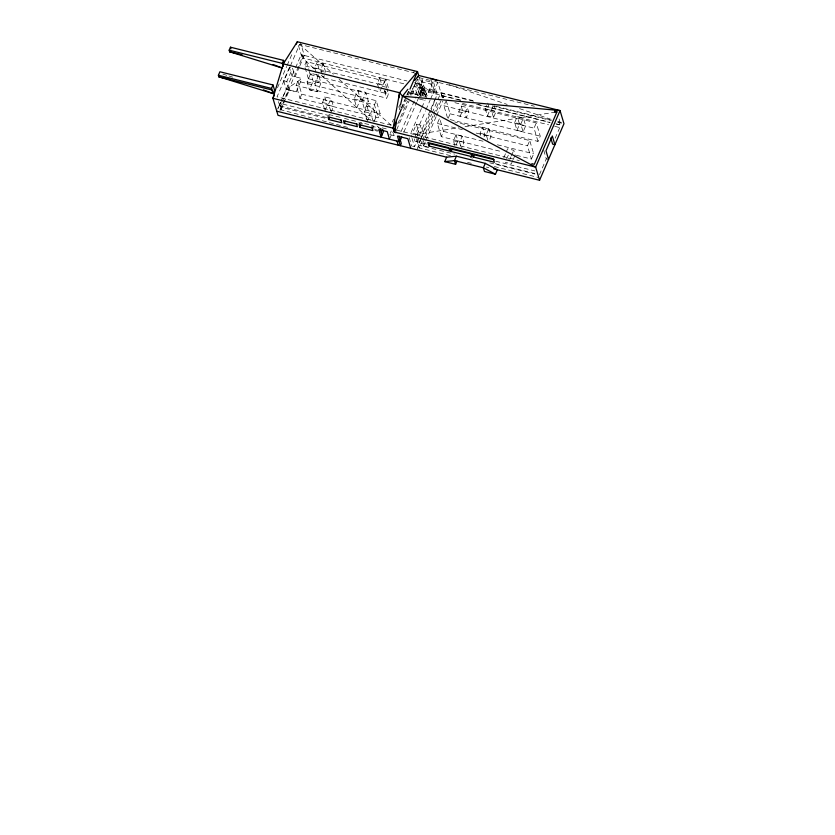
<?xml version="1.0" encoding="UTF-8"?>
<svg xmlns="http://www.w3.org/2000/svg" width="835" height="835" viewBox="0 0 835 835"><rect width="100%" height="100%" fill="white"/><g stroke="black" fill="none" stroke-linecap="round" stroke-linejoin="round"><path stroke-width="0.63" stroke-dasharray="4.17 3.13" d="M399.391 109.792L400.518 104.845M416.936 149.82L420.402 140.207M420.84 139.007L429.942 113.758M430.38 112.558L434.283 101.745M434.722 100.544L437.164 94.282L433.24 81.131L437.822 82.268L441.736 95.42L439.721 100.106M299.869 65.767L304.305 55.423L300.454 42.533M280.007 110.523L302.082 57.698L297.677 42.929M326.6 117.537L279.151 105.753L280.664 102.214L277.731 109.041M299.421 66.81L295.11 76.799L292.563 68.24L289.421 67.458L291.979 76.016L301.957 78.5L286.217 89.241L281.176 101.035L295.047 68.908M277.502 87.706L286.655 66.497M287.156 65.318L292.751 52.354M280.884 109.719L289.38 90.086L286.217 89.241L283.691 80.755L289.421 67.458M289.891 67.03L277.043 96.829L390.999 125.125L393.567 119.165M290.403 65.84L299.661 44.38L413.617 72.676L416.488 74.002M281.875 101.578L289.38 90.086L286.822 81.527L292.563 68.24M295.559 67.718L301.185 54.682L304.305 55.423M329.564 115.71L281.541 103.79L280.153 107.016L326.913 118.622M296.112 85.4L297.907 81.246L376.241 100.701L380.102 113.633L378.307 117.787L299.963 98.332L296.112 85.4L374.456 104.855L378.307 117.787M308.365 78.73L304.504 65.777L306.299 61.623L384.643 81.068L386.741 88.124M289.369 90.044L296.227 91.787L301.957 78.5M299.963 98.332L301.759 94.178L297.907 81.246M318.667 75.254L314.972 83.824L317.331 91.746L309.451 89.763L313.146 81.193L321.026 83.156L317.331 91.746L309.451 89.794L307.092 81.872L310.787 73.303L318.667 75.254L321.037 83.176L313.156 81.225L310.787 73.303M316.1 72.697L314.67 67.906L317.06 62.354L323.187 63.877L325.713 72.353M318.145 74.158L317.196 76.382L316.455 73.897M322.226 74.221L320.797 69.43L323.187 63.877M324.283 75.682L323.322 77.906L322.581 75.421M324.606 109.5L322.508 102.465L324.898 96.912L331.036 98.436L333.478 106.65M324.961 110.69L327.393 104.98L333.52 106.494L331.088 112.203M330.733 111.024L328.635 103.989L331.036 98.436M357.839 90.399L360.49 99.271L356.795 107.84L354.144 98.968L357.839 90.399L365.72 92.361L368.371 101.223L364.676 109.802L362.025 100.931L365.72 92.361M359.06 124.624L360.031 122.369L373.088 125.605L373.903 128.35M367.056 120.073L364.571 111.744L366.983 106.16L373.109 107.684L375.948 117.192M378.735 88.228L377.295 83.396L379.706 77.812L385.833 79.335L388.348 87.79L382.221 86.266L379.706 77.812M373.182 121.586L370.709 113.268L373.109 107.684M381.741 87.383L379.81 91.85L379.09 89.428M367.41 121.263L369.842 115.554M374.456 104.855L376.241 100.701M384.643 81.068L382.847 85.233L304.504 65.777M385.833 79.335L383.422 84.919L377.295 83.396M384.351 90.326L385.937 93.374L387.868 88.907M374.028 121.67L375.98 117.077M308.365 78.709L386.709 98.186L388.494 94L387.096 89.303M398.702 107.245L399.735 104.866M413.617 72.676L414.411 70.829M390.258 133.36L391.291 130.98M401.082 108.289L406.227 96.349M406.739 95.148L408.806 90.378L413.189 91.464L413.889 93.833L412.386 88.197M401.833 107.976L405.413 99.678M407.428 95.002L409.442 90.337M389.486 139.184L392.565 132.034M402.783 108.425L406.426 99.887M408.482 95.127L409.515 92.748L417.02 94.647L418.7 96.349L422.26 88.082L423.23 88.322L419.661 96.589M397.825 123.799L407.595 101.15M410.173 95.19L416.341 80.891M389.747 134.56L394.13 135.646L396.187 130.865M396.708 129.675L409.067 101.014M411.645 95.044L413.189 91.464M418.262 83.719L421.383 84.533L417.02 94.647L414.598 85.587L417.469 78.918L420.057 87.591L416.947 86.819L418.272 83.761L417.208 80.202M422.134 95.983L424.712 89.992L423.648 89.721L421.247 81.673L422.051 79.816L431.768 82.227L430.964 84.085L433.751 93.436L434.555 91.579L430.63 78.427M401.05 131.669L415.987 97.037M417.218 95.315L420.777 87.049L422.051 87.362L422.322 88.28L421.059 87.967M418.481 95.628L422.051 87.362M426.414 94.543L420.652 93.123L420.318 91.986L421.351 89.042L423.595 89.564M422.802 86.903L423.606 85.045M403.816 132.17L416.686 102.319M417.208 101.118L422.604 88.614L419.358 77.718M419.869 97.278L423.439 89.011L424.775 90.19L421.445 89.366M424.451 87.873L423.648 89.721L433.365 92.132L434.169 90.284L424.451 87.873L422.051 79.816M421.466 96.369L424.524 89.282L424.733 89.992L423.439 89.011M423.397 96.182L425.933 90.295L423.554 96.693M424.764 96.996L427.301 91.119L426.09 90.817M425.443 96.797L427.301 91.119M421.414 108.55L410.622 133.579L411.686 137.159M421.925 107.35L425.015 100.2M425.526 99.01L433.24 81.131M416.383 124.227L418.763 132.212L423.345 133.35L420.955 125.365L416.383 124.227L412.532 133.162L417.103 134.289L417.792 136.575M416.227 138.161L415.193 134.717L425.485 110.878M425.996 109.677L430.108 100.148M430.62 98.958L437.822 82.268M417.103 134.289L420.955 125.365M419.494 142.284L414.911 141.146L415.872 138.913M416.352 137.796L418.763 132.212M436.715 92.852L433.323 91.975M412.647 146.261L414.536 146.73L430.39 109.98M430.902 108.79L434.993 99.302M421.414 137.817L418.283 145.071L438.354 150.049M421.894 136.7L431.611 114.186M432.123 112.986L440.911 92.622L476.023 101.348M450.472 155.654L419.118 147.868L422.009 141.157M422.52 139.977L433.146 115.355M433.647 114.186L439.21 101.285M427.322 146.814L423.543 145.874L422.708 143.077L424.744 138.37M425.245 137.201L435.912 112.485M436.413 111.305L443.02 96.004L455.451 99.094M423.543 145.874L425.255 141.908M425.777 140.708L436.1 116.754M436.621 115.564L442.811 101.192M447.497 117.829L443.907 105.753L445.713 101.567M441.287 136.658L437.352 123.444L439.607 118.205L443.552 131.419L441.287 136.658L501.501 151.605M446.161 100.524L450.117 113.811L447.863 119.04L537.99 141.418L540.255 136.188L536.289 122.902L453.666 102.392M461.212 106.108L462.559 110.617L460.116 116.284L458.77 111.775L461.212 106.108L467.349 107.632L468.685 112.14L466.243 117.808L464.897 113.299L467.349 107.632M454.908 145.624L453.457 140.771L456.056 134.748L462.183 136.272L463.999 142.347L461.4 148.359M456.14 144.831L457.862 140.823L456.056 134.748M460.68 145.937L459.594 142.284L462.183 136.272M487.4 115.888L489.988 109.865L496.126 111.389L493.527 117.411L487.4 115.888L485.281 108.78L486.742 105.377M480.73 135.395L480.083 133.224L482.672 127.202L488.799 128.726L491.063 136.324L488.475 142.347M493.527 117.411L491.408 110.293L493.85 104.625L495.969 111.744M484.07 136.815L484.937 134.8L482.672 127.202M487.828 140.176L486.21 134.748L488.799 128.726M514.663 122.568L517.262 116.545L523.388 118.069L525.695 125.834L523.107 131.846L516.98 130.323L514.663 122.568L520.789 124.091L523.107 131.846M503.808 157.617L505.718 153.191M506.187 152.085L507.628 148.766L513.755 150.29L515.153 154.997L513.243 159.422M516.98 130.323L519.568 124.311L517.262 116.545M520.789 124.091L523.388 118.069M506.647 159.005L508.546 154.579M510.895 156.928L509.934 159.141L506.26 158.222M511.364 155.821L513.755 150.29M512.773 160.529L511.344 163.848L505.206 162.324M537.99 141.418L534.035 128.141L536.289 122.902M516.406 155.31L531.425 159.036L527.48 145.822L529.745 140.583L454.626 121.931M531.425 159.036L533.68 153.797L529.745 140.583M555.181 138.213L559.774 127.578L558.939 124.791L560.045 122.213L557.54 121.586M539.462 174.661L546.278 158.859L543.689 150.154M279.151 105.753L281.197 102.621M415.193 134.717L458.624 127.713M465.011 126.68L554.409 112.266M420.057 87.571L418.502 87.205L415.465 94.251L417.02 94.647L409.526 92.779M419.066 77.613L432.06 80.838M439.074 82.582L534.39 106.243M421.247 81.673L430.964 84.085M303.502 57.344L301.185 54.682L406.937 80.943M414.494 82.822L421.383 84.533M496.084 106.327L551.267 120.031M473.508 101.254L413.816 86.36M492.347 105.93L551.403 120.595M557.686 122.16L561.454 123.089M421.216 88.52L423.449 89.074M460.555 100.085L421.8 90.472L418.554 79.586M478.111 104.448L549.597 122.202M555.87 123.757L560.88 124.999L558.678 117.599M456.693 99.396L460.419 100.325M476.576 104.333L550.182 122.609M556.434 124.164L558.939 124.791M420.318 91.986L423.585 92.612M420.464 92.466L425.005 93.593M485.281 108.78L491.408 110.293M462.496 103.425L548.511 124.78M554.764 126.335L559.774 127.578M314.67 67.906L320.797 69.43M324.491 72.05L319.586 70.829L317.06 62.354M419.389 99.021L423.992 100.158M519.568 124.311L525.695 125.834M443.907 105.753L534.035 128.141M462.559 110.617L468.685 112.14M310.15 74.555L388.505 94.031M458.77 111.775L464.897 113.299M450.117 113.811L540.255 136.188M307.092 81.872L314.972 83.824M360.49 99.271L368.371 101.233M283.691 80.755L286.822 81.527M354.144 98.968L362.025 100.931M480.083 133.224L486.21 134.748M484.937 134.8L491.063 136.324M437.352 123.444L462.392 129.655M476.159 133.078L527.48 145.822M301.759 94.178L380.102 113.633M364.571 111.744L370.709 113.268M443.552 131.419L483.611 141.365M497.378 144.789L533.68 153.797M322.508 102.465L328.635 103.989M546.278 158.859L548.532 159.412M457.862 140.823L463.999 142.347M453.457 140.771L459.594 142.284M396.437 130.051L519.286 160.56M328.906 114.541L341.964 117.777M344.479 118.445L357.537 121.691M382.2 127.87L388.202 129.362M358.622 122.933L363.684 124.185M371.262 126.064L381.376 128.58M374.612 129.456L378.401 130.406M374.925 130.542L377.451 131.179M422.708 143.077L426.487 144.017M495.792 161.228L534.849 170.924M421.007 143.495L424.222 144.298M470.168 157.45L472.683 158.076M495.364 163.712L535.684 173.722M439.607 150.363L454.658 154.099M489.769 162.825L534.922 174.035M494.362 166.551L538.262 177.448M467.537 162.387L471.305 163.316M486.377 167.063L488.809 167.668M286.217 89.241L296.227 91.787M403.764 83.782L302.082 57.698L315.536 69.952M347.548 127.358L277.742 108.947L279.13 105.69L282.355 106.515L280.977 109.782L278.462 101.62M222.83 74.085L227.746 75.609M228.884 75.975L232.673 77.133M449.157 84.721L507.179 104.427M519.527 108.623L551.622 119.53M557.79 121.618L561.496 122.881M299.661 44.38L333.342 74.158M339.104 79.252L390.999 125.125M321.308 75.192L371.293 120.678M377.055 125.928L378.986 127.671M301.185 54.682L303.502 57.271M441.485 94.574L443.26 97.737M487.723 103.102L489.842 110.22M443.02 96.004L443.573 97.862M424.211 91.172L420.934 90.545L421.278 91.683M415.465 81.861L416.947 86.819M418.126 137.723L420.318 145.071M416.571 139.32L419.118 147.868M414.233 138.86L414.911 141.146M412.041 138.359L414.536 146.73M409.202 137.639L411.697 146.021M385.217 90.952L385.947 93.395M384.601 91.109L386.709 98.186M393.431 133.308L394.13 135.646M366.983 106.16L369.821 115.668M324.898 96.912L327.351 105.126M306.299 61.623L308.407 68.668M308.752 69.848L310.161 74.576M281.541 103.79L282.366 106.546"/><path stroke-width="1.25" d="M493.694 168.879L539.577 180.266L535.653 167.115L394.287 132.013L394.798 128.214M398.911 97.799L399.589 92.737L417.531 71.601L297.323 41.75L283.284 63.857L272.93 98.311L278.003 115.324L446.631 157.189L456.39 156.187L485.271 163.357L497.357 169.787L495.458 174.202L484.467 171.478L483.361 167.772L485.271 163.357M283.284 63.857L399.589 92.737L393.139 128.152L394.287 132.013L395.258 129.759M394.287 132.013L396.552 122.14M400.518 104.845L402.501 96.202L407.897 89.293M218.394 75.244L219.897 71.768L273.014 84.961L274.548 90.086L273.045 93.572L218.864 76.81L218.394 75.244L271.521 88.437L273.045 93.572L263.463 89.888M229.656 51.77L229.187 50.183L230.47 47.209L283.587 60.391L284.057 61.988M271.521 88.437L273.014 84.961M283.232 66.466L282.303 63.376L283.587 60.391M274.454 94.772L272.93 98.311L393.139 128.152L401.322 109.166M296.31 44.109L297.323 41.75M276.771 111.201L399.099 141.606L400.069 139.351M340.983 120.031L341.807 122.776L328.75 119.541L329.721 117.286M356.555 123.945L357.38 126.69L344.323 123.444L345.293 121.19M372.118 127.859L372.932 130.604L359.875 127.369L360.845 125.114M381.24 132.118L382.169 129.968M409.943 89.168L417.531 71.601L418.679 75.463L417.876 77.311M400.205 140.53L401.76 136.94M428.887 145.958L427.875 142.535L448.75 147.712L449.773 151.145L428.887 145.958L429.868 143.703L449.512 148.588M457.027 160.998L455.597 164.307L444.731 161.604L446.631 157.189M451.161 151.521L450.138 148.087L471.023 153.275L472.046 156.709L451.161 151.521L452.132 149.267L471.785 154.141M456.39 156.187L454.49 160.602L455.597 164.307M473.508 157.074L472.485 153.64L493.36 158.827L494.383 162.251L473.508 157.074L474.478 154.819L494.132 159.694M554.45 111.222L556.955 111.848L534.337 164.297L531.832 163.67M539.546 180.266L563.969 123.716L560.045 110.564L418.679 75.463L414.828 80.4M554.409 112.266L556.955 111.848M444.731 161.604L454.49 160.602L483.361 167.772L495.458 174.202M402.501 96.202L560.045 110.564L535.653 167.115L402.501 96.202L399.589 92.737M228.988 79.221L218.864 76.81L271.98 89.992M229.187 50.183L282.303 63.376M242.181 54.88L229.541 51.749L282.606 68.157L273.024 64.493M548.532 159.412L545.975 150.718L552.321 135.99L554.92 144.695L552.634 144.131L550.776 137.911M341.588 120.23L327.925 116.796L328.75 119.541M357.161 124.133L343.498 120.699L344.323 123.444M372.713 128.058L359.06 124.624L359.875 127.369M430.63 78.427L436.809 80.525M410.726 148.275L407.866 138.694L397.46 136.115L400.309 145.687L401.291 143.432L399.088 136.053M396.99 141.084L398.211 145.165M389.496 139.226L387.231 131.617L378.829 129.529L381.084 137.097L383.453 131.648L382.91 129.811M380.165 128.486L382.065 134.873M230.47 47.209L230.94 48.795"/></g></svg>
